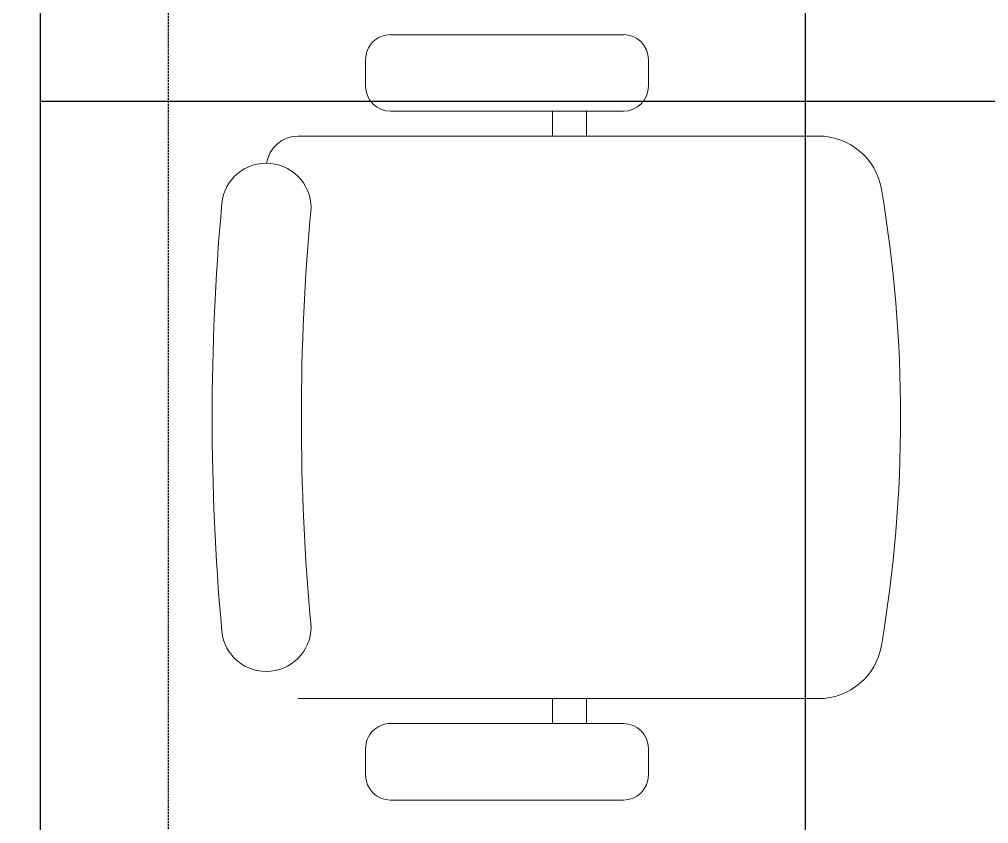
# Model space of a CAD drawing. Extents: x -12260 to 57327, y -29287 to 19916.
# Drawn here: x 39459 to 40220, y 6168 to 6799 of the extents above; entities that cross this region are included whole.
import ezdxf

# ---------------------------------------------------------------- set-up
doc = ezdxf.new("R2010")
doc.units = 0
doc.header["$LTSCALE"] = 0.25
doc.linetypes.add('DASHDOT', pattern=[25.4, 12.7, -6.35, 0, -6.35])
doc.linetypes.add('HIDDEN', pattern=[9.525, 6.35, -3.175])
doc.layers.add('01-First Floor-FUR$0$FALSE CEILING', color=251, linetype='Continuous')
for name, color, linetype, lineweight in [('01-First Floor-FUR$0$LOADING', 253, 'Continuous', 5), ('01-First Floor-FUR$0$NEW Wall', 166, 'Continuous', 5), ('01-First Floor-FUR$0$Walls', 251, 'Continuous', 5), ('E-LITE-CLNG-CNDT', 6, 'DASHDOT', 35), ('E-POWR-FLOR-CNDT', 6, 'HIDDEN', 25)]:
    doc.layers.add(name, color=color, linetype=linetype, lineweight=lineweight)

# ---------------------------------------------------------------- blocks, each defined once
blk = doc.blocks.new('*X119')
at = {"color": 0}
for p, q in [((5, 3), (5, 3)), ((5, 3), (5, 3)), ((5, 3), (5, 3)), ((5, 3), (5, 3)), ((5, 3), (5, 3)), ((5, 3), (5, 3)), ((5, 3), (5, 3)), ((5, 3), (5, 3)), ((5, 3), (5, 3)), ((5, 3), (5, 3)), ((5, 3), (5, 3)), ((5, 3), (5, 3)), ((5, 3), (5, 3)), ((5, 3), (5, 3)), ((5, 3), (5, 3)), ((5, 3), (5, 3)), ((5, 3), (5, 3)), ((5, 3), (5, 3)), ((5, 3), (5, 3)), ((5, 3), (5, 3)), ((5, 3), (5, 3)), ((5, 3), (5, 3)), ((5, 3), (5, 3)), ((5, 3), (5, 3)), ((5, 3), (5, 3)), ((5, 3), (5, 3)), ((5, 3), (5, 3)), ((5, 3), (5, 3)), ((5, 3), (5, 3)), ((5, 3), (5, 3)), ((5, 3), (5, 3)), ((5, 3), (5, 3)), ((5, 3), (5, 3)), ((5, 3), (5, 3)), ((5, 3), (5, 3)), ((5, 3), (5, 3)), ((5, 3), (5, 3)), ((5, 3), (5, 3)), ((5, 3), (5, 3)), ((5, 3), (5, 3)), ((5, 3), (5, 3)), ((5, 3), (5, 3)), ((5, 3), (5, 3)), ((5, 3), (5, 3)), ((5, 3), (5, 3)), ((5, 3), (5, 3)), ((5, 3), (5, 3)), ((5, 3), (5, 3)), ((5, 3), (5, 3)), ((5, 3), (5, 3)), ((5, 3), (5, 3)), ((5, 3), (5, 3)), ((5, 3), (5, 3)), ((5, 3), (5, 3)), ((5, 3), (5, 3)), ((5, 3), (5, 3)), ((5, 3), (5, 3)), ((5, 3), (5, 3)), ((5, 3), (5, 3)), ((5, 3), (5, 3)), ((5, 3), (5, 3)), ((5, 3), (5, 3)), ((5, 3), (5, 3)), ((5, 3), (5, 3)), ((5, 3), (5, 3)), ((5, 3), (5, 3)), ((6, 3), (5, 3)), ((5, 3), (5, 3)), ((6, 3), (5, 3)), ((5, 3), (5, 3)), ((6, 3), (5, 3)), ((5, 3), (5, 3)), ((6, 3), (5, 3)), ((5, 3), (5, 3)), ((5, 3), (5, 3)), ((5, 3), (5, 3)), ((5, 3), (5, 3)), ((5, 3), (5, 3)), ((5, 3), (5, 3)), ((5, 3), (5, 3)), ((5, 3), (5, 3)), ((5, 3), (5, 3)), ((5, 3), (5, 3)), ((5, 3), (5, 3)), ((5, 3), (5, 3)), ((5, 3), (5, 3)), ((5, 3), (5, 3)), ((5, 3), (5, 3)), ((5, 3), (5, 3)), ((5, 3), (5, 3)), ((5, 3), (5, 3)), ((5, 3), (5, 3)), ((5, 3), (5, 3)), ((5, 3), (5, 3)), ((5, 3), (5, 3)), ((5, 3), (5, 3)), ((6, 3), (6, 3)), ((6, 3), (6, 3)), ((6, 3), (6, 3)), ((6, 3), (6, 3)), ((6, 3), (6, 3)), ((6, 3), (6, 3)), ((6, 3), (6, 3)), ((6, 3), (6, 3)), ((6, 3), (6, 3)), ((6, 3), (6, 3)), ((6, 3), (6, 3)), ((6, 3), (6, 3)), ((6, 3), (6, 3)), ((6, 3), (6, 3)), ((6, 3), (6, 3)), ((6, 3), (6, 3)), ((6, 3), (6, 3)), ((6, 3), (6, 3)), ((6, 3), (6, 3)), ((6, 3), (6, 3)), ((6, 3), (6, 3)), ((6, 3), (6, 3)), ((6, 3), (6, 3)), ((6, 3), (6, 3)), ((6, 3), (6, 3)), ((6, 3), (6, 3)), ((6, 3), (6, 3)), ((6, 3), (6, 3)), ((6, 3), (6, 3)), ((6, 3), (6, 3)), ((6, 3), (6, 3)), ((6, 3), (6, 3)), ((6, 3), (6, 3)), ((6, 3), (6, 3)), ((6, 3), (6, 3)), ((6, 3), (6, 3)), ((6, 3), (6, 3)), ((6, 3), (6, 3)), ((6, 3), (6, 3)), ((6, 3), (6, 3)), ((6, 3), (6, 3)), ((6, 3), (6, 3)), ((6, 3), (6, 3)), ((6, 3), (6, 3)), ((6, 3), (6, 3)), ((6, 3), (6, 3)), ((6, 3), (6, 3)), ((6, 3), (6, 3)), ((6, 3), (6, 3)), ((6, 3), (6, 3)), ((6, 3), (6, 3)), ((6, 3), (6, 3)), ((6, 3), (6, 3)), ((6, 3), (6, 3)), ((6, 3), (6, 3)), ((6, 3), (6, 3)), ((6, 3), (6, 3)), ((6, 3), (6, 3)), ((6, 3), (6, 3)), ((6, 3), (6, 3)), ((6, 3), (6, 3)), ((6, 3), (6, 3)), ((6, 3), (6, 3)), ((6, 3), (6, 3)), ((6, 3), (6, 3)), ((6, 3), (6, 3)), ((6, 3), (6, 3)), ((6, 3), (6, 3)), ((6, 3), (6, 3)), ((6, 3), (6, 3)), ((6, 3), (6, 3)), ((6, 3), (6, 3)), ((6, 3), (6, 3)), ((6, 3), (6, 3)), ((6, 3), (6, 3)), ((6, 3), (6, 3)), ((6, 3), (6, 3)), ((6, 3), (6, 3)), ((6, 3), (6, 3)), ((6, 3), (6, 3)), ((6, 3), (6, 3)), ((6, 3), (6, 3)), ((6, 3), (6, 3)), ((6, 3), (6, 3)), ((6, 3), (6, 3)), ((6, 3), (6, 3)), ((6, 3), (6, 3)), ((6, 3), (6, 3)), ((6, 3), (6, 3)), ((6, 3), (6, 3)), ((6, 3), (6, 3)), ((6, 3), (6, 3)), ((6, 3), (6, 3)), ((6, 3), (6, 3)), ((6, 3), (6, 3)), ((6, 3), (6, 3)), ((6, 3), (6, 3)), ((6, 3), (6, 3)), ((6, 3), (6, 3)), ((6, 3), (6, 3)), ((6, 3), (6, 3)), ((6, 3), (6, 3)), ((6, 3), (6, 3)), ((6, 3), (6, 3)), ((6, 3), (6, 3)), ((6, 3), (6, 3)), ((6, 3), (6, 3)), ((6, 3), (6, 3)), ((6, 3), (6, 3)), ((6, 3), (6, 3)), ((6, 3), (6, 3)), ((6, 3), (6, 3)), ((6, 3), (6, 3)), ((6, 3), (6, 3)), ((6, 3), (6, 3)), ((6, 3), (6, 3)), ((6, 3), (6, 3)), ((6, 3), (6, 3)), ((6, 3), (6, 3)), ((6, 3), (6, 3)), ((6, 3), (6, 3)), ((6, 3), (6, 3)), ((6, 3), (6, 3)), ((6, 3), (6, 3)), ((6, 3), (6, 3)), ((6, 3), (6, 3)), ((6, 3), (6, 3)), ((6, 3), (6, 3)), ((6, 3), (6, 3)), ((6, 3), (6, 3)), ((6, 3), (6, 3)), ((6, 3), (6, 3)), ((6, 3), (6, 3)), ((6, 3), (6, 3)), ((6, 3), (6, 3)), ((6, 3), (6, 3)), ((6, 3), (6, 3)), ((6, 3), (6, 3)), ((6, 3), (6, 3)), ((6, 3), (6, 3)), ((6, 3), (6, 3)), ((6, 3), (6, 3)), ((6, 3), (6, 3)), ((6, 3), (6, 3)), ((6, 3), (6, 3)), ((6, 3), (6, 3)), ((6, 3), (6, 3)), ((6, 3), (6, 3)), ((6, 3), (6, 3)), ((6, 3), (6, 3)), ((6, 3), (6, 3)), ((6, 3), (6, 3)), ((6, 3), (6, 3)), ((6, 3), (6, 3)), ((6, 3), (6, 3)), ((6, 3), (6, 3)), ((6, 3), (6, 3)), ((6, 3), (6, 3)), ((6, 3), (6, 3)), ((6, 3), (6, 3)), ((6, 3), (6, 3)), ((6, 3), (6, 3)), ((6, 3), (6, 3)), ((6, 3), (6, 3)), ((6, 3), (6, 3)), ((6, 3), (6, 3)), ((6, 3), (6, 3)), ((6, 3), (6, 3)), ((6, 3), (6, 3)), ((6, 3), (6, 3)), ((6, 3), (6, 3)), ((6, 3), (6, 3)), ((6, 3), (6, 3)), ((6, 3), (6, 3)), ((6, 3), (6, 3)), ((6, 3), (6, 3)), ((6, 3), (6, 3)), ((6, 3), (6, 3)), ((6, 3), (6, 3)), ((6, 3), (6, 3)), ((6, 3), (6, 3)), ((6, 3), (6, 3)), ((6, 3), (6, 3)), ((6, 3), (6, 3)), ((6, 3), (6, 3)), ((6, 3), (6, 3)), ((6, 3), (6, 3)), ((6, 3), (6, 3)), ((6, 3), (6, 3)), ((6, 3), (6, 3)), ((6, 3), (6, 3)), ((6, 3), (6, 3)), ((6, 3), (6, 3)), ((6, 3), (6, 3)), ((6, 3), (6, 3)), ((6, 3), (6, 3)), ((6, 3), (6, 3)), ((6, 3), (6, 3)), ((6, 3), (6, 3)), ((6, 3), (6, 3)), ((6, 3), (6, 3)), ((6, 3), (6, 3)), ((6, 3), (6, 3)), ((6, 3), (6, 3)), ((6, 3), (5, 3)), ((6, 3), (5, 3)), ((6, 3), (5, 3)), ((6, 3), (5, 3)), ((6, 3), (5, 3)), ((6, 3), (6, 3)), ((6, 3), (6, 3)), ((6, 3), (6, 3)), ((6, 3), (6, 3)), ((6, 3), (6, 3)), ((6, 3), (6, 3)), ((6, 3), (6, 3)), ((6, 3), (6, 3)), ((6, 3), (6, 3)), ((6, 3), (6, 3)), ((6, 3), (6, 3)), ((6, 3), (6, 3)), ((6, 3), (6, 3)), ((6, 3), (6, 3)), ((6, 3), (6, 3)), ((6, 3), (6, 3)), ((6, 3), (6, 3)), ((6, 3), (6, 3)), ((6, 3), (6, 3)), ((6, 3), (6, 3)), ((6, 3), (6, 3)), ((6, 3), (6, 3)), ((6, 3), (6, 3)), ((6, 3), (6, 3)), ((6, 3), (6, 3)), ((6, 3), (6, 3)), ((6, 3), (6, 3)), ((6, 3), (6, 3)), ((6, 3), (6, 3)), ((6, 3), (6, 3)), ((6, 3), (6, 3)), ((6, 3), (6, 3)), ((6, 3), (6, 3)), ((6, 3), (6, 3)), ((6, 3), (6, 3)), ((6, 3), (6, 3)), ((6, 3), (6, 3)), ((6, 3), (6, 3)), ((6, 3), (6, 3)), ((6, 3), (6, 3)), ((6, 3), (6, 3)), ((6, 3), (6, 3)), ((6, 3), (6, 3)), ((6, 3), (6, 3)), ((6, 3), (6, 3)), ((6, 3), (6, 3)), ((6, 3), (6, 3)), ((6, 3), (6, 3)), ((6, 3), (6, 3)), ((6, 3), (6, 3)), ((6, 3), (6, 3)), ((6, 3), (6, 3)), ((6, 3), (6, 3)), ((6, 3), (6, 3)), ((6, 3), (6, 3)), ((6, 3), (6, 3)), ((6, 3), (6, 3)), ((6, 3), (6, 3)), ((6, 3), (6, 3)), ((6, 3), (6, 3)), ((6, 3), (6, 3)), ((6, 3), (6, 3)), ((6, 3), (6, 3)), ((6, 3), (6, 3)), ((6, 3), (6, 3)), ((6, 3), (6, 3)), ((6, 3), (6, 3)), ((6, 3), (6, 3)), ((6, 3), (6, 3)), ((6, 3), (6, 3)), ((6, 3), (6, 3)), ((6, 3), (6, 3)), ((6, 3), (6, 3)), ((6, 3), (6, 3)), ((6, 3), (6, 3)), ((6, 3), (6, 3)), ((6, 3), (6, 3)), ((6, 3), (6, 3)), ((6, 3), (6, 3)), ((6, 3), (6, 3)), ((6, 3), (6, 3)), ((6, 3), (6, 3)), ((6, 3), (6, 3)), ((6, 3), (6, 3)), ((6, 3), (6, 3)), ((6, 3), (6, 3)), ((6, 3), (6, 3)), ((6, 3), (6, 3)), ((6, 3), (6, 3)), ((6, 3), (6, 3)), ((6, 3), (6, 3)), ((6, 3), (6, 3)), ((6, 3), (6, 3)), ((6, 3), (6, 3)), ((6, 3), (6, 3)), ((6, 3), (6, 3)), ((6, 3), (6, 3)), ((6, 3), (6, 3)), ((6, 3), (6, 3)), ((6, 3), (6, 3)), ((6, 3), (6, 3)), ((6, 3), (6, 3)), ((6, 3), (6, 3)), ((6, 3), (6, 3)), ((6, 3), (6, 3)), ((6, 3), (6, 3)), ((6, 3), (6, 3)), ((6, 3), (6, 3)), ((6, 3), (6, 3)), ((6, 3), (6, 3)), ((6, 3), (6, 3)), ((6, 3), (6, 3)), ((6, 3), (6, 3)), ((6, 3), (6, 3)), ((6, 3), (6, 3)), ((6, 3), (6, 3)), ((6, 3), (6, 3)), ((6, 3), (6, 3)), ((6, 3), (6, 3)), ((6, 3), (6, 3)), ((6, 3), (6, 3)), ((6, 3), (6, 3)), ((6, 3), (6, 3)), ((6, 3), (6, 3)), ((6, 3), (6, 3)), ((6, 3), (6, 3)), ((6, 3), (6, 3)), ((6, 3), (6, 3)), ((6, 3), (6, 3)), ((6, 3), (6, 3)), ((6, 3), (6, 3)), ((6, 3), (6, 3)), ((6, 3), (6, 3)), ((6, 3), (6, 3)), ((6, 3), (6, 3)), ((6, 3), (6, 3)), ((6, 3), (6, 3)), ((6, 3), (6, 3)), ((6, 3), (6, 3)), ((6, 3), (6, 3)), ((6, 3), (6, 3)), ((6, 3), (6, 3)), ((6, 3), (6, 3)), ((6, 3), (6, 3)), ((6, 3), (6, 3)), ((6, 3), (6, 3)), ((6, 3), (6, 3)), ((6, 3), (6, 3)), ((6, 3), (6, 3)), ((6, 3), (6, 3)), ((6, 3), (6, 3)), ((6, 3), (6, 3)), ((6, 3), (6, 3)), ((6, 3), (6, 3)), ((6, 3), (6, 3)), ((6, 3), (6, 3)), ((6, 3), (6, 3)), ((6, 3), (6, 3)), ((6, 3), (6, 3)), ((6, 3), (6, 3)), ((6, 3), (6, 3)), ((6, 3), (6, 3)), ((6, 3), (6, 3)), ((6, 3), (6, 3)), ((6, 3), (6, 3)), ((6, 3), (6, 3)), ((6, 3), (6, 3)), ((6, 3), (6, 3)), ((6, 3), (6, 3)), ((6, 3), (6, 3)), ((6, 3), (6, 3)), ((6, 3), (6, 3)), ((6, 3), (6, 3)), ((6, 3), (6, 3)), ((6, 3), (6, 3)), ((6, 3), (6, 3)), ((6, 3), (6, 3)), ((6, 3), (6, 3)), ((6, 3), (6, 3)), ((6, 3), (6, 3)), ((6, 3), (6, 3)), ((6, 3), (6, 3)), ((6, 3), (6, 3)), ((6, 3), (6, 3)), ((6, 3), (6, 3)), ((6, 3), (6, 3)), ((6, 3), (6, 3)), ((6, 3), (6, 3)), ((6, 3), (6, 3)), ((6, 3), (6, 3)), ((6, 3), (6, 3)), ((6, 3), (6, 3)), ((6, 3), (6, 3)), ((6, 3), (6, 3)), ((6, 3), (6, 3)), ((6, 3), (6, 3)), ((6, 3), (6, 3)), ((6, 3), (6, 3)), ((6, 3), (6, 3)), ((6, 3), (6, 3)), ((6, 3), (6, 3)), ((6, 3), (6, 3)), ((6, 3), (6, 3)), ((6, 3), (6, 3)), ((6, 3), (6, 3)), ((6, 3), (6, 3)), ((6, 3), (6, 3)), ((6, 3), (6, 3)), ((6, 3), (6, 3)), ((6, 3), (6, 3)), ((6, 3), (6, 3)), ((6, 3), (6, 3)), ((6, 3), (6, 3)), ((6, 3), (6, 3)), ((6, 3), (6, 3)), ((6, 3), (6, 3)), ((6, 3), (6, 3)), ((6, 3), (6, 3)), ((6, 3), (6, 3)), ((6, 3), (6, 3)), ((6, 3), (6, 3)), ((6, 3), (6, 3)), ((6, 3), (6, 3)), ((6, 3), (6, 3)), ((6, 3), (6, 3)), ((6, 3), (6, 3)), ((6, 3), (6, 3)), ((6, 3), (6, 3)), ((6, 3), (6, 3)), ((6, 3), (6, 3)), ((6, 3), (6, 3)), ((6, 3), (6, 3)), ((6, 3), (6, 3)), ((6, 3), (6, 3)), ((6, 3), (6, 3)), ((6, 3), (6, 3)), ((6, 3), (6, 3)), ((6, 3), (6, 3)), ((6, 3), (6, 3)), ((6, 3), (6, 3)), ((6, 3), (6, 3)), ((6, 3), (6, 3)), ((6, 3), (6, 3)), ((6, 3), (6, 3)), ((6, 3), (6, 3)), ((6, 3), (6, 3)), ((6, 3), (6, 3)), ((6, 3), (6, 3)), ((6, 3), (6, 3)), ((6, 3), (6, 3)), ((6, 3), (6, 3)), ((6, 3), (6, 3)), ((6, 3), (6, 3)), ((6, 3), (6, 3)), ((6, 3), (6, 3)), ((6, 3), (6, 3)), ((6, 3), (6, 3)), ((6, 3), (6, 3)), ((6, 3), (6, 3)), ((6, 3), (6, 3)), ((6, 3), (6, 3)), ((6, 3), (6, 3)), ((6, 3), (6, 3)), ((6, 3), (6, 3)), ((6, 3), (6, 3)), ((6, 3), (6, 3)), ((6, 3), (6, 3)), ((6, 3), (6, 3)), ((6, 3), (6, 3)), ((6, 3), (6, 3)), ((6, 3), (6, 3)), ((6, 3), (6, 3)), ((6, 3), (6, 3)), ((6, 3), (6, 3)), ((6, 3), (6, 3)), ((6, 3), (6, 3)), ((6, 3), (6, 3)), ((6, 3), (6, 3)), ((6, 3), (6, 3)), ((6, 3), (6, 3)), ((6, 3), (6, 3)), ((6, 3), (6, 3)), ((6, 3), (6, 3)), ((6, 3), (6, 3)), ((6, 3), (6, 3)), ((6, 3), (6, 3)), ((6, 3), (6, 3)), ((6, 3), (6, 3)), ((6, 3), (6, 3)), ((6, 3), (6, 3)), ((6, 3), (6, 3)), ((6, 3), (6, 3)), ((6, 3), (6, 3)), ((6, 3), (6, 3)), ((6, 3), (6, 3)), ((6, 3), (6, 3)), ((6, 3), (6, 3)), ((6, 3), (6, 3)), ((6, 3), (6, 3)), ((6, 3), (6, 3)), ((6, 3), (6, 3)), ((6, 3), (6, 3)), ((6, 3), (6, 3)), ((6, 3), (6, 3)), ((6, 3), (6, 3)), ((6, 3), (6, 3)), ((6, 3), (6, 3)), ((6, 3), (6, 3)), ((6, 3), (6, 3)), ((6, 3), (6, 3)), ((6, 3), (6, 3)), ((6, 3), (6, 3)), ((6, 3), (6, 3)), ((6, 3), (6, 3)), ((6, 3), (6, 3)), ((6, 3), (6, 3)), ((6, 3), (6, 3))]:
    blk.add_line(p, q, dxfattribs=at)
blk = doc.blocks.new('*X120')
at = {"color": 0}
for p, q in [((13, 1), (13, 1)), ((13, 1), (13, 1)), ((13, 1), (13, 1)), ((13, 1), (13, 1)), ((13, 1), (13, 1)), ((13, 1), (13, 1)), ((13, 1), (13, 1)), ((13, 1), (13, 1)), ((13, 1), (13, 1)), ((13, 1), (13, 1)), ((13, 1), (13, 1)), ((13, 1), (13, 1)), ((13, 1), (13, 1)), ((13, 1), (13, 1)), ((13, 1), (13, 1)), ((13, 1), (14, 1)), ((13, 1), (14, 1)), ((13, 1), (14, 1)), ((13, 1), (13, 1)), ((13, 1), (13, 1)), ((13, 1), (13, 1)), ((13, 1), (13, 1)), ((13, 1), (13, 1)), ((13, 1), (13, 1)), ((13, 1), (13, 1)), ((13, 1), (13, 1)), ((13, 1), (13, 1)), ((13, 1), (13, 1)), ((13, 1), (13, 1)), ((13, 1), (13, 1)), ((13, 1), (13, 1)), ((13, 1), (13, 1)), ((13, 1), (13, 1)), ((13, 1), (13, 1)), ((13, 1), (13, 1)), ((13, 1), (13, 1)), ((13, 1), (13, 1)), ((13, 1), (13, 1)), ((13, 1), (13, 1)), ((13, 1), (13, 1)), ((13, 1), (13, 1)), ((13, 1), (13, 1)), ((13, 1), (13, 1)), ((13, 1), (13, 1)), ((13, 1), (13, 1)), ((13, 1), (13, 1)), ((13, 1), (13, 1)), ((13, 1), (13, 1)), ((13, 1), (13, 1)), ((13, 1), (13, 1)), ((13, 1), (13, 1)), ((13, 1), (13, 1)), ((13, 1), (13, 1)), ((13, 1), (13, 1)), ((13, 1), (13, 1)), ((13, 1), (13, 1)), ((13, 1), (13, 1)), ((13, 1), (13, 1)), ((13, 1), (13, 1)), ((13, 1), (13, 1)), ((13, 1), (13, 1)), ((13, 1), (13, 1)), ((13, 1), (13, 1)), ((13, 1), (13, 1)), ((13, 1), (13, 1)), ((13, 1), (13, 1)), ((13, 1), (13, 1)), ((13, 1), (13, 1)), ((13, 1), (13, 1)), ((13, 1), (13, 1)), ((13, 1), (13, 1)), ((13, 1), (13, 1)), ((13, 1), (13, 1)), ((13, 1), (13, 1)), ((13, 1), (13, 1)), ((13, 1), (13, 1)), ((13, 1), (13, 1)), ((13, 1), (13, 1)), ((13, 1), (13, 1)), ((13, 1), (13, 1)), ((13, 1), (13, 1)), ((13, 1), (13, 1)), ((13, 1), (13, 1)), ((13, 1), (13, 1)), ((13, 1), (13, 1)), ((13, 1), (13, 1)), ((13, 1), (13, 1)), ((13, 1), (13, 1)), ((13, 1), (13, 1)), ((13, 1), (13, 1)), ((13, 1), (13, 1)), ((13, 1), (13, 1)), ((13, 1), (13, 1)), ((13, 1), (13, 1)), ((13, 1), (13, 1)), ((13, 1), (13, 1)), ((13, 1), (13, 1)), ((13, 1), (13, 1)), ((13, 1), (13, 1)), ((13, 1), (13, 1)), ((13, 1), (13, 1)), ((13, 1), (13, 1)), ((13, 1), (13, 1)), ((13, 1), (13, 1)), ((13, 1), (13, 1)), ((13, 1), (13, 1)), ((13, 1), (13, 1)), ((13, 1), (13, 1)), ((13, 1), (13, 1)), ((13, 1), (13, 1)), ((13, 1), (13, 1)), ((13, 1), (13, 1)), ((13, 1), (13, 1)), ((13, 1), (13, 1)), ((13, 1), (13, 1)), ((13, 1), (13, 1)), ((13, 1), (13, 1)), ((13, 1), (13, 1)), ((13, 1), (13, 1)), ((13, 1), (13, 1)), ((13, 1), (13, 1)), ((13, 1), (13, 1)), ((13, 1), (13, 1)), ((13, 1), (14, 1)), ((13, 0), (13, 0)), ((13, 0), (13, 0)), ((13, 0), (13, 0)), ((13, 0), (13, 0)), ((13, 0), (13, 0)), ((13, 0), (13, 0)), ((13, 0), (13, 0)), ((13, 0), (13, 0)), ((13, 0), (13, 0)), ((13, 0), (13, 0)), ((13, 0), (13, 0)), ((13, 0), (13, 0)), ((13, 0), (13, 0)), ((13, 0), (13, 0)), ((13, 0), (13, 0)), ((13, 0), (13, 0)), ((13, 0), (13, 0)), ((13, 0), (13, 0)), ((13, 0), (13, 0)), ((13, 0), (13, 0)), ((13, 0), (13, 0)), ((13, 0), (13, 0)), ((13, 0), (13, 0)), ((13, 0), (13, 0)), ((13, 0), (13, 0)), ((13, 0), (13, 0)), ((13, 0), (13, 0)), ((13, 0), (13, 0)), ((13, 0), (13, 0)), ((13, 0), (13, 0)), ((13, 0), (13, 0)), ((13, 0), (13, 0)), ((13, 0), (13, 0)), ((13, 0), (13, 0)), ((13, 0), (13, 0)), ((13, 0), (13, 0)), ((13, 0), (13, 0)), ((13, 0), (13, 0)), ((13, 0), (13, 0)), ((13, 0), (13, 0)), ((13, 0), (13, 0)), ((13, 0), (13, 0)), ((13, 0), (13, 0)), ((13, 0), (13, 0)), ((13, 0), (13, 0)), ((13, 0), (13, 0)), ((13, 0), (13, 0)), ((13, 0), (13, 0)), ((13, 0), (14, 0)), ((13, 0), (14, 0)), ((13, 0), (13, 0)), ((13, 0), (14, 0)), ((14, 1), (14, 1)), ((14, 1), (14, 1)), ((14, 1), (14, 1)), ((14, 1), (14, 1)), ((14, 1), (14, 1)), ((14, 1), (14, 1)), ((14, 1), (14, 1)), ((14, 1), (14, 1)), ((14, 1), (14, 1)), ((14, 1), (14, 1)), ((14, 1), (14, 1)), ((14, 1), (14, 1)), ((14, 1), (14, 1)), ((14, 1), (14, 1)), ((14, 1), (14, 1)), ((14, 1), (14, 1)), ((14, 1), (14, 1)), ((14, 1), (14, 1)), ((14, 1), (14, 1)), ((14, 1), (14, 1)), ((14, 1), (14, 1)), ((14, 1), (14, 1)), ((14, 1), (14, 1)), ((14, 1), (14, 1)), ((14, 1), (14, 1)), ((14, 1), (14, 1)), ((14, 1), (14, 1)), ((14, 1), (14, 1)), ((14, 1), (14, 1)), ((14, 1), (14, 1)), ((14, 1), (14, 1)), ((14, 1), (14, 1)), ((14, 1), (14, 1)), ((14, 1), (14, 1)), ((14, 1), (14, 1)), ((14, 1), (14, 1)), ((14, 1), (14, 1)), ((14, 1), (14, 1)), ((14, 1), (14, 1)), ((14, 1), (14, 1)), ((14, 1), (14, 1)), ((14, 1), (14, 1)), ((14, 1), (14, 1)), ((14, 1), (14, 1)), ((14, 1), (14, 1)), ((14, 1), (14, 1)), ((14, 1), (14, 1)), ((14, 1), (14, 1)), ((14, 1), (14, 1)), ((14, 1), (14, 1)), ((14, 1), (14, 1)), ((14, 1), (14, 1)), ((14, 1), (14, 1)), ((14, 1), (14, 1)), ((14, 1), (14, 1)), ((14, 1), (14, 1)), ((14, 1), (14, 1)), ((14, 1), (14, 1)), ((14, 1), (14, 1)), ((14, 1), (14, 1)), ((14, 1), (14, 1)), ((14, 1), (14, 1)), ((14, 1), (14, 1)), ((14, 1), (14, 1)), ((14, 1), (14, 1)), ((14, 1), (14, 1)), ((14, 1), (14, 1)), ((14, 1), (14, 1)), ((14, 1), (14, 1)), ((14, 1), (14, 1)), ((14, 1), (14, 1)), ((14, 1), (14, 1)), ((14, 1), (14, 1)), ((14, 1), (14, 1)), ((14, 1), (14, 1)), ((14, 1), (14, 1)), ((14, 1), (14, 1)), ((14, 1), (14, 1)), ((14, 1), (14, 1)), ((14, 1), (14, 1)), ((14, 1), (14, 1)), ((14, 1), (14, 1)), ((14, 1), (14, 1)), ((14, 1), (14, 1)), ((14, 1), (14, 1)), ((14, 1), (14, 1)), ((14, 1), (14, 1)), ((14, 1), (14, 1)), ((14, 1), (14, 1)), ((14, 1), (14, 1)), ((14, 1), (14, 1)), ((14, 1), (14, 1)), ((14, 1), (14, 1)), ((14, 1), (14, 1)), ((14, 0), (14, 0)), ((14, 0), (14, 0)), ((14, 0), (14, 0)), ((14, 0), (14, 0)), ((14, 0), (14, 0)), ((14, 0), (14, 0)), ((14, 0), (14, 0)), ((14, 0), (14, 0)), ((14, 0), (14, 0)), ((14, 0), (14, 0)), ((14, 0), (14, 0)), ((14, 0), (14, 0)), ((14, 0), (14, 0)), ((14, 0), (14, 0)), ((14, 0), (14, 0)), ((14, 0), (14, 0)), ((14, 0), (14, 0)), ((14, 0), (14, 0)), ((14, 0), (14, 0)), ((14, 0), (14, 0)), ((14, 0), (14, 0)), ((14, 0), (14, 0)), ((14, 0), (14, 0)), ((14, 0), (14, 0)), ((14, 0), (14, 0)), ((14, 0), (14, 0)), ((14, 0), (14, 0)), ((14, 0), (14, 0)), ((14, 0), (14, 0)), ((14, 0), (14, 0)), ((14, 0), (14, 0)), ((14, 0), (14, 0)), ((14, 0), (14, 0)), ((14, 0), (14, 0)), ((14, 0), (14, 0)), ((14, 0), (14, 0)), ((14, 0), (14, 0)), ((14, 0), (14, 0)), ((14, 0), (14, 0)), ((14, 0), (14, 0)), ((14, 0), (14, 0)), ((14, 0), (14, 0)), ((14, 0), (14, 0)), ((14, 0), (14, 0)), ((14, 0), (14, 0)), ((14, 0), (14, 0)), ((14, 0), (14, 0)), ((14, 0), (14, 0)), ((13, 0), (13, 0)), ((13, 0), (14, 0)), ((13, 0), (13, 0)), ((13, 0), (14, 0)), ((13, 0), (13, 0)), ((13, 0), (14, 0)), ((13, 0), (13, 0)), ((13, 0), (13, 0)), ((13, 0), (13, 0)), ((13, 0), (13, 0)), ((13, 0), (14, 0)), ((13, 0), (13, 0)), ((13, 0), (14, 0)), ((13, 0), (13, 0)), ((13, 0), (14, 0)), ((13, 0), (13, 0)), ((13, 0), (14, 0)), ((13, 0), (13, 0)), ((13, 0), (14, 0)), ((13, 0), (13, 0)), ((13, 0), (14, 0)), ((13, 0), (13, 0)), ((13, 0), (14, 0)), ((13, 0), (13, 0)), ((13, 0), (13, 0)), ((13, 0), (13, 0)), ((13, 0), (14, 0)), ((13, 0), (13, 0)), ((13, 0), (14, 0)), ((13, 0), (13, 0)), ((13, 0), (14, 0)), ((13, 0), (13, 0)), ((13, 0), (14, 0)), ((13, 0), (13, 0)), ((13, 0), (13, 0)), ((13, 0), (13, 0)), ((13, 0), (13, 0)), ((13, 0), (13, 0)), ((13, 0), (13, 0)), ((13, 0), (13, 0)), ((13, 0), (13, 0)), ((13, 0), (13, 0)), ((13, 0), (13, 0)), ((13, 0), (13, 0)), ((13, 0), (13, 0)), ((13, 0), (13, 0)), ((13, 0), (13, 0)), ((13, 0), (13, 0)), ((13, 0), (13, 0)), ((13, 0), (13, 0)), ((13, 0), (13, 0)), ((13, 0), (13, 0)), ((13, 0), (13, 0)), ((13, 0), (13, 0)), ((13, 0), (13, 0)), ((13, 0), (13, 0)), ((13, 0), (13, 0)), ((13, 0), (13, 0)), ((13, 0), (13, 0)), ((13, 0), (13, 0)), ((13, 0), (13, 0)), ((13, 0), (13, 0)), ((13, 0), (13, 0)), ((13, 0), (13, 0)), ((13, -1), (13, -1)), ((13, -1), (13, -1)), ((13, -1), (13, -1)), ((13, -1), (13, -1)), ((13, -1), (13, -1)), ((13, -1), (14, -1)), ((13, -1), (13, -1)), ((14, 0), (14, 0)), ((14, 0), (14, 0)), ((14, 0), (14, 0)), ((14, 0), (14, 0)), ((14, 0), (14, 0)), ((14, 0), (14, 0)), ((14, 0), (14, 0)), ((14, 0), (14, 0)), ((14, 0), (14, 0)), ((14, 0), (14, 0)), ((14, 0), (14, 0)), ((14, 0), (14, 0)), ((14, 0), (14, 0)), ((14, 0), (14, 0)), ((14, 0), (14, 0)), ((13, 0), (14, 0)), ((14, 0), (14, 0)), ((14, 0), (14, 0)), ((14, 0), (14, 0)), ((14, 0), (14, 0)), ((14, 0), (14, 0)), ((14, 0), (14, 0)), ((14, 0), (14, 0)), ((14, 0), (14, 0)), ((14, 0), (14, 0)), ((14, 0), (14, 0)), ((14, 0), (14, 0)), ((14, 0), (14, 0)), ((14, 0), (14, 0)), ((14, 0), (14, 0)), ((14, 0), (14, 0)), ((14, 0), (14, 0)), ((14, 0), (14, 0)), ((14, 0), (14, 0)), ((14, 0), (14, 0)), ((14, 0), (14, 0)), ((14, 0), (14, 0)), ((14, 0), (14, 0)), ((14, 0), (14, 0)), ((14, 0), (14, 0)), ((14, 0), (14, 0)), ((14, 0), (14, 0)), ((14, 0), (14, 0)), ((14, 0), (14, 0)), ((14, 0), (14, 0)), ((14, 0), (14, 0)), ((14, 0), (14, 0)), ((14, 0), (14, 0)), ((14, 0), (14, 0)), ((14, 0), (14, 0)), ((14, -1), (14, -1)), ((14, -1), (14, -1)), ((14, -1), (14, -1)), ((14, -1), (14, -1)), ((14, -1), (14, -1))]:
    blk.add_line(p, q, dxfattribs=at)
blk = doc.blocks.new('01-First Floor-FUR$0$GF21018-P')
at = {"color": 0}
for p, q in [((-0.2207, 0.47563), (-0.2207, 0.0675)), ((0.22049, 0.47563), (0.22049, 0.0675)), ((-0.2806, 0.34221), (-0.25983, 0.34221)), ((0.25963, 0.34221), (0.2804, 0.34221)), ((-0.30021, 0.32259), (-0.30021, 0.14)), ((-0.24021, 0.32259), (-0.24021, 0.14)), ((0.24001, 0.32259), (0.24001, 0.14)), ((0.30001, 0.32259), (0.30001, 0.14)), ((-0.24021, 0.29372), (-0.2207, 0.29372)), ((0.22049, 0.29372), (0.24001, 0.29372)), ((-0.24021, 0.26708), (-0.2207, 0.26708)), ((0.22049, 0.26708), (0.24001, 0.26708)), ((-0.2806, 0.12039), (-0.25983, 0.12039)), ((0.25963, 0.12039), (0.2804, 0.12039))]:
    blk.add_line(p, q, dxfattribs=at)
for points in [[(0.24001, 0.29372), (0.24001, 0.29372), (0.24001, 0.29372), (0.24001, 0.29372), (0.24001, 0.29372), (0.24001, 0.29372), (0.24001, 0.29372), (0.24001, 0.29372), (0.24001, 0.29372), (0.24001, 0.29372), (0.24001, 0.29372), (0.24001, 0.29372), (0.24001, 0.29372), (0.24001, 0.29372), (0.24001, 0.29372), (0.24001, 0.29372), (0.24001, 0.29372), (0.24001, 0.29372), (0.24001, 0.29372), (0.24001, 0.29372), (0.24001, 0.29372), (0.24001, 0.29372), (0.24001, 0.29372), (0.24001, 0.29372), (0.24001, 0.29372), (0.24001, 0.29372), (0.24001, 0.29372), (0.24001, 0.29372), (0.24001, 0.29372), (0.24001, 0.29372), (0.24001, 0.29372), (0.24001, 0.29372), (0.24001, 0.29372), (0.24001, 0.29372), (0.24001, 0.29372), (0.24001, 0.29372), (0.24001, 0.29372), (0.24001, 0.29372), (0.24001, 0.29372), (0.24001, 0.29372), (0.24001, 0.29372), (0.24001, 0.29372), (0.24001, 0.29372), (0.24001, 0.29372), (0.24001, 0.29372), (0.24001, 0.29372), (0.24001, 0.29372), (0.24001, 0.29372), (0.24001, 0.29372), (0.24001, 0.29372), (0.24001, 0.29372), (0.24001, 0.29372), (0.24001, 0.29372), (0.24001, 0.29372), (0.24001, 0.29372), (0.24001, 0.29372), (0.24001, 0.29372), (0.24001, 0.29372), (0.24001, 0.29372), (0.24001, 0.29372), (0.24001, 0.29372), (0.24001, 0.29372), (0.24001, 0.29372), (0.24001, 0.29372), (0.24001, 0.29372), (0.24001, 0.29372), (0.24001, 0.29372), (0.24001, 0.29372), (0.24001, 0.29372), (0.24001, 0.29372), (0.24001, 0.29372), (0.24001, 0.29372), (0.24001, 0.29372), (0.24001, 0.29372), (0.24001, 0.29372), (0.24001, 0.29372), (0.24001, 0.29372), (0.24001, 0.29372), (0.24001, 0.29372), (0.24001, 0.29372), (0.24001, 0.29372), (0.24001, 0.29372), (0.24001, 0.29372), (0.24001, 0.29372), (0.24001, 0.29372), (0.24001, 0.29372), (0.24001, 0.29372), (0.24001, 0.29372), (0.24001, 0.29372), (0.24001, 0.29372), (0.24001, 0.29372), (0.24001, 0.29372), (0.24001, 0.29372), (0.24001, 0.29372), (0.24001, 0.29372), (0.24001, 0.29372), (0.24001, 0.29372), (0.24001, 0.29372), (0.24001, 0.29372), (0.24001, 0.29372), (0.24001, 0.29372), (0.24001, 0.29372), (0.24001, 0.29372), (0.24001, 0.29372), (0.24001, 0.29372), (0.24001, 0.29372), (0.24001, 0.29372), (0.24001, 0.29372), (0.24001, 0.29372), (0.24001, 0.29372), (0.24001, 0.29372), (0.24001, 0.29372), (0.24001, 0.29372), (0.24001, 0.29372), (0.24001, 0.29372), (0.24001, 0.29372), (0.24001, 0.29372), (0.24001, 0.29372), (0.24001, 0.29372), (0.24001, 0.29372), (0.24001, 0.29372), (0.24001, 0.29372), (0.24001, 0.29372), (0.24001, 0.29372), (0.24001, 0.29372), (0.24001, 0.29372), (0.24001, 0.29372), (0.24001, 0.29372), (0.24001, 0.29372), (0.24001, 0.29372), (0.24001, 0.29372), (0.24001, 0.29372), (0.24001, 0.29372), (0.24001, 0.29372), (0.24001, 0.29372), (0.24001, 0.29372), (0.24001, 0.29372), (0.24001, 0.29372), (0.24001, 0.29372), (0.24001, 0.29372), (0.24001, 0.29372), (0.24001, 0.29372), (0.24001, 0.29372), (0.24001, 0.29372), (0.24001, 0.29372), (0.24001, 0.29372), (0.24001, 0.29372), (0.24001, 0.29372), (0.24001, 0.29372), (0.24001, 0.29372), (0.24001, 0.29372), (0.24001, 0.29372), (0.24001, 0.29372), (0.24001, 0.29372), (0.24001, 0.29372), (0.24001, 0.29372), (0.24001, 0.29372), (0.24001, 0.29372), (0.24001, 0.29372), (0.24001, 0.29372), (0.24001, 0.29372), (0.24001, 0.29372), (0.24001, 0.29372), (0.24001, 0.29372), (0.24001, 0.29372), (0.24001, 0.29372), (0.24001, 0.29372), (0.24001, 0.29372), (0.24001, 0.29372), (0.24001, 0.29372), (0.24001, 0.29372), (0.24001, 0.29372), (0.24001, 0.29372), (0.24001, 0.29372), (0.24001, 0.29372), (0.24001, 0.29372), (0.24001, 0.29372), (0.24001, 0.29372), (0.24001, 0.29372), (0.24001, 0.29372), (0.24001, 0.29372), (0.24001, 0.29372), (0.24001, 0.29372), (0.24001, 0.29372), (0.24001, 0.29372), (0.24001, 0.29372), (0.24001, 0.29372), (0.24001, 0.29372), (0.24001, 0.29372), (0.24001, 0.29372), (0.24001, 0.29372), (0.24001, 0.29372), (0.24001, 0.29372), (0.24001, 0.29372), (0.24001, 0.29372), (0.24001, 0.29372), (0.24001, 0.29372), (0.24001, 0.29372), (0.24001, 0.29372), (0.24001, 0.29372), (0.24001, 0.29372), (0.24001, 0.29372), (0.24001, 0.29372), (0.24001, 0.29372), (0.24001, 0.29372), (0.24001, 0.29372), (0.24001, 0.29372), (0.24001, 0.29372), (0.24001, 0.29372), (0.24001, 0.29372), (0.24001, 0.29372), (0.24001, 0.29372), (0.24001, 0.29372), (0.24001, 0.29372), (0.24001, 0.29372), (0.24001, 0.29372), (0.24001, 0.29372), (0.24001, 0.29372), (0.24001, 0.29372), (0.24001, 0.29372), (0.24001, 0.29372), (0.24001, 0.29372), (0.24001, 0.29372), (0.24001, 0.29372), (0.24001, 0.29372), (0.24001, 0.29372), (0.24001, 0.29372), (0.24001, 0.29372), (0.24001, 0.29372), (0.24001, 0.29372), (0.24001, 0.29372), (0.24001, 0.29372), (0.24001, 0.29372), (0.24001, 0.29372), (0.24001, 0.29372), (0.24001, 0.29372), (0.24001, 0.29372), (0.24001, 0.29372), (0.24001, 0.29372), (0.24001, 0.29372), (0.24001, 0.29372), (0.24001, 0.29372), (0.24001, 0.29372), (0.24001, 0.29372), (0.24001, 0.29372), (0.24001, 0.29372), (0.24001, 0.29372), (0.24001, 0.29372), (0.24001, 0.29372), (0.24001, 0.29372), (0.24001, 0.29372), (0.24001, 0.29372), (0.24001, 0.29372), (0.24001, 0.29372), (0.24001, 0.29372), (0.24001, 0.29372), (0.24001, 0.29372), (0.24001, 0.29372), (0.24001, 0.29372), (0.24001, 0.29372), (0.24001, 0.29372), (0.24001, 0.29372), (0.24001, 0.29372), (0.24001, 0.29372), (0.24001, 0.29372), (0.24001, 0.29372), (0.24001, 0.29372), (0.24001, 0.29372), (0.24001, 0.29372), (0.24001, 0.29372), (0.24001, 0.29372), (0.24001, 0.29372), (0.24001, 0.29372), (0.24001, 0.29372), (0.24001, 0.29372), (0.24001, 0.29372), (0.24001, 0.29372)], [(0.24001, 0.29372), (0.24001, 0.29372), (0.24001, 0.29372), (0.24001, 0.29372), (0.24001, 0.29372), (0.24001, 0.29372), (0.24001, 0.29372), (0.24001, 0.29372), (0.24001, 0.29372), (0.24001, 0.29372), (0.24001, 0.29372), (0.24001, 0.29372), (0.24001, 0.29372), (0.24001, 0.29372), (0.24001, 0.29372), (0.24001, 0.29372), (0.24001, 0.29372), (0.24001, 0.29372), (0.24001, 0.29372), (0.24001, 0.29372), (0.24001, 0.29372), (0.24001, 0.29372), (0.24001, 0.29372), (0.24001, 0.29372), (0.24001, 0.29372), (0.24001, 0.29372), (0.24001, 0.29372), (0.24001, 0.29372), (0.24001, 0.29372), (0.24001, 0.29372), (0.24001, 0.29372), (0.24001, 0.29372), (0.24001, 0.29372), (0.24001, 0.29372), (0.24001, 0.29372), (0.24001, 0.29372), (0.24001, 0.29372), (0.24001, 0.29372), (0.24001, 0.29372), (0.24001, 0.29372), (0.24001, 0.29372), (0.24001, 0.29372), (0.24001, 0.29372), (0.24001, 0.29372), (0.24001, 0.29372), (0.24001, 0.29372), (0.24001, 0.29372), (0.24001, 0.29372), (0.24001, 0.29372), (0.24001, 0.29372), (0.24001, 0.29372), (0.24001, 0.29372), (0.24001, 0.29372), (0.24001, 0.29372), (0.24001, 0.29372), (0.24001, 0.29372), (0.24001, 0.29372), (0.24001, 0.29372), (0.24001, 0.29372), (0.24001, 0.29372), (0.24001, 0.29372), (0.24001, 0.29372), (0.24001, 0.29372), (0.24001, 0.29372), (0.24001, 0.29372), (0.24001, 0.29372), (0.24001, 0.29372), (0.24001, 0.29372), (0.24001, 0.29372), (0.24001, 0.29372), (0.24001, 0.29372), (0.24001, 0.29372), (0.24001, 0.29372), (0.24001, 0.29372), (0.24001, 0.29372), (0.24001, 0.29372), (0.24001, 0.29372), (0.24001, 0.29372), (0.24001, 0.29372), (0.24001, 0.29372), (0.24001, 0.29372), (0.24001, 0.29372), (0.24001, 0.29372), (0.24001, 0.29372), (0.24001, 0.29372), (0.24001, 0.29372), (0.24001, 0.29372), (0.24001, 0.29372), (0.24001, 0.29372), (0.24001, 0.29372), (0.24001, 0.29372), (0.24001, 0.29372), (0.24001, 0.29372), (0.24001, 0.29372), (0.24001, 0.29372), (0.24001, 0.29372), (0.24001, 0.29372), (0.24001, 0.29372), (0.24001, 0.29372), (0.24001, 0.29372), (0.24001, 0.29372), (0.24001, 0.29372), (0.24001, 0.29372), (0.24001, 0.29372), (0.24001, 0.29372), (0.24001, 0.29372), (0.24001, 0.29372), (0.24001, 0.29372), (0.24001, 0.29372), (0.24001, 0.29372), (0.24001, 0.29372), (0.24001, 0.29372), (0.24001, 0.29372), (0.24001, 0.29372), (0.24001, 0.29372), (0.24001, 0.29372), (0.24001, 0.29372), (0.24001, 0.29372), (0.24001, 0.29372), (0.24001, 0.29372), (0.24001, 0.29372), (0.24001, 0.29372), (0.24001, 0.29372), (0.24001, 0.29372), (0.24001, 0.29372), (0.24001, 0.29372), (0.24001, 0.29372), (0.24001, 0.29372), (0.24001, 0.29372), (0.24001, 0.29372), (0.24001, 0.29372), (0.24001, 0.29372), (0.24001, 0.29372), (0.24001, 0.29372), (0.24001, 0.29372), (0.24001, 0.29372), (0.24001, 0.29372), (0.24001, 0.29372), (0.24001, 0.29372), (0.24001, 0.29372), (0.24001, 0.29372), (0.24001, 0.29372), (0.24001, 0.29372), (0.24001, 0.29372), (0.24001, 0.29372), (0.24001, 0.29372), (0.24001, 0.29372), (0.24001, 0.29372), (0.24001, 0.29372), (0.24001, 0.29372), (0.24001, 0.29372), (0.24001, 0.29372), (0.24001, 0.29372), (0.24001, 0.29372), (0.24001, 0.29372), (0.24001, 0.29372), (0.24001, 0.29372), (0.24001, 0.29372), (0.24001, 0.29372), (0.24001, 0.29372), (0.24001, 0.29372), (0.24001, 0.29372), (0.24001, 0.29372), (0.24001, 0.29372), (0.24001, 0.29372), (0.24001, 0.29372), (0.24001, 0.29372), (0.24001, 0.29372), (0.24001, 0.29372), (0.24001, 0.29372), (0.24001, 0.29372), (0.24001, 0.29372), (0.24001, 0.29372), (0.24001, 0.29372), (0.24001, 0.29372), (0.24001, 0.29372), (0.24001, 0.29372), (0.24001, 0.29372), (0.24001, 0.29372), (0.24001, 0.29372), (0.24001, 0.29372), (0.24001, 0.29372), (0.24001, 0.29372), (0.24001, 0.29372), (0.24001, 0.29372), (0.24001, 0.29372), (0.24001, 0.29372), (0.24001, 0.29372), (0.24001, 0.29372), (0.24001, 0.29372), (0.24001, 0.29372), (0.24001, 0.29372), (0.24001, 0.29372), (0.24001, 0.29372), (0.24001, 0.29372), (0.24001, 0.29372), (0.24001, 0.29372), (0.24001, 0.29372), (0.24001, 0.29372), (0.24001, 0.29372), (0.24001, 0.29372), (0.24001, 0.29372), (0.24001, 0.29372), (0.24001, 0.29372), (0.24001, 0.29372), (0.24001, 0.29372), (0.24001, 0.29372), (0.24001, 0.29372), (0.24001, 0.29372), (0.24001, 0.29372), (0.24001, 0.29372), (0.24001, 0.29372), (0.24001, 0.29372), (0.24001, 0.29372), (0.24001, 0.29372), (0.24001, 0.29372), (0.24001, 0.29372), (0.24001, 0.29372), (0.24001, 0.29372)], [(0.24001, 0.29372), (0.24001, 0.29372), (0.24001, 0.29372), (0.24001, 0.29372), (0.24001, 0.29372), (0.24001, 0.29372), (0.24001, 0.29372), (0.24001, 0.29372), (0.24001, 0.29372), (0.24001, 0.29372), (0.24001, 0.29372), (0.24001, 0.29372), (0.24001, 0.29372), (0.24001, 0.29372), (0.24001, 0.29372), (0.24001, 0.29372), (0.24001, 0.29372), (0.24001, 0.29372), (0.24001, 0.29372), (0.24001, 0.29372), (0.24001, 0.29372), (0.24001, 0.29372), (0.24001, 0.29372), (0.24001, 0.29372), (0.24001, 0.29372), (0.24001, 0.29372), (0.24001, 0.29372), (0.24001, 0.29372), (0.24001, 0.29372), (0.24001, 0.29372), (0.24001, 0.29372), (0.24001, 0.29372), (0.24001, 0.29372), (0.24001, 0.29372), (0.24001, 0.29372), (0.24001, 0.29372), (0.24001, 0.29372), (0.24001, 0.29372), (0.24001, 0.29372), (0.24001, 0.29372), (0.24001, 0.29372), (0.24001, 0.29372), (0.24001, 0.29372), (0.24001, 0.29372), (0.24001, 0.29372), (0.24001, 0.29372), (0.24001, 0.29372), (0.24001, 0.29372), (0.24001, 0.29372), (0.24001, 0.29372), (0.24001, 0.29372), (0.24001, 0.29372), (0.24001, 0.29372), (0.24001, 0.29372), (0.24001, 0.29372), (0.24001, 0.29372), (0.24001, 0.29372), (0.24001, 0.29372), (0.24001, 0.29372), (0.24001, 0.29372), (0.24001, 0.29372), (0.24001, 0.29372), (0.24001, 0.29372), (0.24001, 0.29372), (0.24001, 0.29372), (0.24001, 0.29372), (0.24001, 0.29372), (0.24001, 0.29372), (0.24001, 0.29372), (0.24001, 0.29372), (0.24001, 0.29372), (0.24001, 0.29372), (0.24001, 0.29372), (0.24001, 0.29372), (0.24001, 0.29372), (0.24001, 0.29372), (0.24001, 0.29372), (0.24001, 0.29372), (0.24001, 0.29372), (0.24001, 0.29372), (0.24001, 0.29372), (0.24001, 0.29372), (0.24001, 0.29372), (0.24001, 0.29372), (0.24001, 0.29372), (0.24001, 0.29372), (0.24001, 0.29372), (0.24001, 0.29372), (0.24001, 0.29372), (0.24001, 0.29372), (0.24001, 0.29372), (0.24001, 0.29372), (0.24001, 0.29372), (0.24001, 0.29372), (0.24001, 0.29372), (0.24001, 0.29372), (0.24001, 0.29372), (0.24001, 0.29372), (0.24001, 0.29372), (0.24001, 0.29372), (0.24001, 0.29372), (0.24001, 0.29372), (0.24001, 0.29372), (0.24001, 0.29372), (0.24001, 0.29372), (0.24001, 0.29372), (0.24001, 0.29372), (0.24001, 0.29372), (0.24001, 0.29372), (0.24001, 0.29372), (0.24001, 0.29372), (0.24001, 0.29372), (0.24001, 0.29372), (0.24001, 0.29372), (0.24001, 0.29372), (0.24001, 0.29372), (0.24001, 0.29372), (0.24001, 0.29372), (0.24001, 0.29372), (0.24001, 0.29372), (0.24001, 0.29372), (0.24001, 0.29372), (0.24001, 0.29372), (0.24001, 0.29372), (0.24001, 0.29372), (0.24001, 0.29372), (0.24001, 0.29372), (0.24001, 0.29372), (0.24001, 0.29372), (0.24001, 0.29372), (0.24001, 0.29372), (0.24001, 0.29372), (0.24001, 0.29372), (0.24001, 0.29372), (0.24001, 0.29372), (0.24001, 0.29372), (0.24001, 0.29372), (0.24001, 0.29372), (0.24001, 0.29372), (0.24001, 0.29372), (0.24001, 0.29372), (0.24001, 0.29372), (0.24001, 0.29372), (0.24001, 0.29372), (0.24001, 0.29372), (0.24001, 0.29372), (0.24001, 0.29372), (0.24001, 0.29372), (0.24001, 0.29372), (0.24001, 0.29372), (0.24001, 0.29372), (0.24001, 0.29372), (0.24001, 0.29372), (0.24001, 0.29372), (0.24001, 0.29372), (0.24001, 0.29372), (0.24001, 0.29372), (0.24001, 0.29372), (0.24001, 0.29372), (0.24001, 0.29372), (0.24001, 0.29372), (0.24001, 0.29372), (0.24001, 0.29372), (0.24001, 0.29372), (0.24001, 0.29372), (0.24001, 0.29372), (0.24001, 0.29372), (0.24001, 0.29372), (0.24001, 0.29372), (0.24001, 0.29372), (0.24001, 0.29372), (0.24001, 0.29372), (0.24001, 0.29372), (0.24001, 0.29372), (0.24001, 0.29372), (0.24001, 0.29372), (0.24001, 0.29372), (0.24001, 0.29372), (0.24001, 0.29372), (0.24001, 0.29372), (0.24001, 0.29372), (0.24001, 0.29372), (0.24001, 0.29372), (0.24001, 0.29372), (0.24001, 0.29372), (0.24001, 0.29372), (0.24001, 0.29372), (0.24001, 0.29372), (0.24001, 0.29372), (0.24001, 0.29372), (0.24001, 0.29372), (0.24001, 0.29372), (0.24001, 0.29372), (0.24001, 0.29372), (0.24001, 0.29372), (0.24001, 0.29372), (0.24001, 0.29372), (0.24001, 0.29372), (0.24001, 0.29372), (0.24001, 0.29372), (0.24001, 0.29372), (0.24001, 0.29372), (0.24001, 0.29372), (0.24001, 0.29372), (0.24001, 0.29372), (0.24001, 0.29372), (0.24001, 0.29372), (0.24001, 0.29372), (0.24001, 0.29372), (0.24001, 0.29372), (0.24001, 0.29372), (0.24001, 0.29372), (0.24001, 0.29372), (0.24001, 0.29372)]]:
    blk.add_lwpolyline(points, close=True, dxfattribs=at)
for centre, radius, start, end in [((-0.0001, -0.52948), 1.06948, 80.36712, 99.63288), ((-0.1707, 0.47563), 0.05, 99.63288, 180), ((0.17049, 0.47563), 0.05, 0, 80.36712), ((-0.2806, 0.32259), 0.01962, 90, 180), ((-0.25983, 0.32259), 0.01962, 360, 90), ((0.25963, 0.32259), 0.01962, 90, 180), ((0.2804, 0.32259), 0.01962, 0, 90), ((-0.2806, 0.14), 0.01962, 180, 270), ((-0.25983, 0.14), 0.01962, 270, 360), ((0.25963, 0.14), 0.01962, 180, 270), ((0.2804, 0.14), 0.01962, 270, 0), ((-0.16429, 0.0425), 0.03511, 90, 270), ((0, 1.84674), 1.77674, 264.69456, 275.30527), ((0.16409, 0.0425), 0.03511, 270, 90), ((-0.1957, 0.0675), 0.025, 180, 261.47208), ((0, 1.83136), 1.83136, 264.85322, 275.14698)]:
    blk.add_arc(centre, radius, start, end, dxfattribs=at)
at = {"layer": '01-First Floor-FUR$0$NEW Wall', "color": 0, "linetype": 'Continuous'}
for points in [[(0.24001, 0.29372), (0.24001, 0.29372), (0.24001, 0.29372), (0.24001, 0.29372), (0.24001, 0.29372), (0.24001, 0.29372), (0.24001, 0.29372), (0.24001, 0.29372)], [(0.24001, 0.29372), (0.24001, 0.29372), (0.24001, 0.29372), (0.24001, 0.29372), (0.24001, 0.29372), (0.24001, 0.29372), (0.24001, 0.29372)], [(0.24001, 0.29372), (0.24001, 0.29372), (0.24001, 0.29372), (0.24001, 0.29372), (0.24001, 0.29372), (0.24001, 0.29372), (0.24001, 0.29372), (0.24001, 0.29372), (0.24001, 0.29372)], [(0.24001, 0.29372), (0.24001, 0.29372), (0.24001, 0.29372), (0.24001, 0.29372), (0.24001, 0.29372), (0.24001, 0.29372), (0.24001, 0.29372), (0.24001, 0.29372), (0.24001, 0.29372), (0.24001, 0.29372)], [(0.24001, 0.29372), (0.24001, 0.29372), (0.24001, 0.29372), (0.24001, 0.29372), (0.24001, 0.29372), (0.24001, 0.29372), (0.24001, 0.29372), (0.24001, 0.29372), (0.24001, 0.29372), (0.24001, 0.29372), (0.24001, 0.29372), (0.24001, 0.29372), (0.24001, 0.29372), (0.24001, 0.29372), (0.24001, 0.29372)], [(0.24001, 0.29372), (0.24001, 0.29372), (0.24001, 0.29372), (0.24001, 0.29372), (0.24001, 0.29372), (0.24001, 0.29372), (0.24001, 0.29372), (0.24001, 0.29372), (0.24001, 0.29372), (0.24001, 0.29372)], [(0.24001, 0.29372), (0.24001, 0.29372), (0.24001, 0.29372), (0.24001, 0.29372), (0.24001, 0.29372), (0.24001, 0.29372), (0.24001, 0.29372), (0.24001, 0.29372), (0.24001, 0.29372), (0.24001, 0.29372)], [(0.24001, 0.29372), (0.24001, 0.29372), (0.24001, 0.29372), (0.24001, 0.29372), (0.24001, 0.29372), (0.24001, 0.29372), (0.24001, 0.29372), (0.24001, 0.29372), (0.24001, 0.29372), (0.24001, 0.29372)], [(0.24001, 0.29372), (0.24001, 0.29372), (0.24001, 0.29372), (0.24001, 0.29372), (0.24001, 0.29372), (0.24001, 0.29372), (0.24001, 0.29372), (0.24001, 0.29372), (0.24001, 0.29372), (0.24001, 0.29372), (0.24001, 0.29372), (0.24001, 0.29372), (0.24001, 0.29372), (0.24001, 0.29372), (0.24001, 0.29372), (0.24001, 0.29372), (0.24001, 0.29372), (0.24001, 0.29372)], [(0.24001, 0.29372), (0.24001, 0.29372), (0.24001, 0.29372), (0.24001, 0.29372), (0.24001, 0.29372), (0.24001, 0.29372), (0.24001, 0.29372), (0.24001, 0.29372), (0.24001, 0.29372), (0.24001, 0.29372), (0.24001, 0.29372), (0.24001, 0.29372)], [(0.24001, 0.29372), (0.24001, 0.29372), (0.24001, 0.29372), (0.24001, 0.29372), (0.24001, 0.29372), (0.24001, 0.29372), (0.24001, 0.29372)], [(0.24001, 0.29372), (0.24001, 0.29372), (0.24001, 0.29372), (0.24001, 0.29372), (0.24001, 0.29372), (0.24001, 0.29372), (0.24001, 0.29372), (0.24001, 0.29372), (0.24001, 0.29372), (0.24001, 0.29372), (0.24001, 0.29372), (0.24001, 0.29372), (0.24001, 0.29372), (0.24001, 0.29372), (0.24001, 0.29372), (0.24001, 0.29372), (0.24001, 0.29372), (0.24001, 0.29372), (0.24001, 0.29372), (0.24001, 0.29372), (0.24001, 0.29372), (0.24001, 0.29372), (0.24001, 0.29372), (0.24001, 0.29372), (0.24001, 0.29372), (0.24001, 0.29372), (0.24001, 0.29372), (0.24001, 0.29372), (0.24001, 0.29372), (0.24001, 0.29372), (0.24001, 0.29372), (0.24001, 0.29372), (0.24001, 0.29372), (0.24001, 0.29372), (0.24001, 0.29372), (0.24001, 0.29372), (0.24001, 0.29372), (0.24001, 0.29372), (0.24001, 0.29372), (0.24001, 0.29372), (0.24001, 0.29372), (0.24001, 0.29372), (0.24001, 0.29372), (0.24001, 0.29372), (0.24001, 0.29372), (0.24001, 0.29372), (0.24001, 0.29372), (0.24001, 0.29372), (0.24001, 0.29372), (0.24001, 0.29372), (0.24001, 0.29372), (0.24001, 0.29372), (0.24001, 0.29372), (0.24001, 0.29372), (0.24001, 0.29372), (0.24001, 0.29372), (0.24001, 0.29372), (0.24001, 0.29372), (0.24001, 0.29372), (0.24001, 0.29372), (0.24001, 0.29372), (0.24001, 0.29372), (0.24001, 0.29372), (0.24001, 0.29372), (0.24001, 0.29372), (0.24001, 0.29372), (0.24001, 0.29372), (0.24001, 0.29372), (0.24001, 0.29372), (0.24001, 0.29372), (0.24001, 0.29372), (0.24001, 0.29372), (0.24001, 0.29372), (0.24001, 0.29372), (0.24001, 0.29372), (0.24001, 0.29372), (0.24001, 0.29372), (0.24001, 0.29372), (0.24001, 0.29372), (0.24001, 0.29372), (0.24001, 0.29372), (0.24001, 0.29372), (0.24001, 0.29372), (0.24001, 0.29372), (0.24001, 0.29372), (0.24001, 0.29372), (0.24001, 0.29372), (0.24001, 0.29372), (0.24001, 0.29372), (0.24001, 0.29372), (0.24001, 0.29372), (0.24001, 0.29372), (0.24001, 0.29372), (0.24001, 0.29372), (0.24001, 0.29372), (0.24001, 0.29372), (0.24001, 0.29372), (0.24001, 0.29372), (0.24001, 0.29372), (0.24001, 0.29372), (0.24001, 0.29372), (0.24001, 0.29372), (0.24001, 0.29372), (0.24001, 0.29372), (0.24001, 0.29372), (0.24001, 0.29372), (0.24001, 0.29372), (0.24001, 0.29372), (0.24001, 0.29372), (0.24001, 0.29372), (0.24001, 0.29372)], [(0.24001, 0.29372), (0.24001, 0.29372), (0.24001, 0.29372), (0.24001, 0.29372), (0.24001, 0.29372), (0.24001, 0.29372), (0.24001, 0.29372), (0.24001, 0.29372), (0.24001, 0.29372), (0.24001, 0.29372), (0.24001, 0.29372), (0.24001, 0.29372), (0.24001, 0.29372), (0.24001, 0.29372), (0.24001, 0.29372), (0.24001, 0.29372), (0.24001, 0.29372)], [(0.24001, 0.29372), (0.24001, 0.29372), (0.24001, 0.29372), (0.24001, 0.29372), (0.24001, 0.29372), (0.24001, 0.29372), (0.24001, 0.29372), (0.24001, 0.29372), (0.24001, 0.29372), (0.24001, 0.29372), (0.24001, 0.29372), (0.24001, 0.29372), (0.24001, 0.29372), (0.24001, 0.29372), (0.24001, 0.29372), (0.24001, 0.29372), (0.24001, 0.29372), (0.24001, 0.29372), (0.24001, 0.29372), (0.24001, 0.29372), (0.24001, 0.29372), (0.24001, 0.29372), (0.24001, 0.29372), (0.24001, 0.29372), (0.24001, 0.29372), (0.24001, 0.29372), (0.24001, 0.29372), (0.24001, 0.29372), (0.24001, 0.29372), (0.24001, 0.29372), (0.24001, 0.29372), (0.24001, 0.29372), (0.24001, 0.29372), (0.24001, 0.29372), (0.24001, 0.29372), (0.24001, 0.29372), (0.24001, 0.29372), (0.24001, 0.29372), (0.24001, 0.29372), (0.24001, 0.29372), (0.24001, 0.29372), (0.24001, 0.29372), (0.24001, 0.29372), (0.24001, 0.29372), (0.24001, 0.29372), (0.24001, 0.29372), (0.24001, 0.29372), (0.24001, 0.29372), (0.24001, 0.29372), (0.24001, 0.29372), (0.24001, 0.29372), (0.24001, 0.29372), (0.24001, 0.29372), (0.24001, 0.29372), (0.24001, 0.29372), (0.24001, 0.29372), (0.24001, 0.29372), (0.24001, 0.29372), (0.24001, 0.29372), (0.24001, 0.29372), (0.24001, 0.29372), (0.24001, 0.29372), (0.24001, 0.29372), (0.24001, 0.29372), (0.24001, 0.29372), (0.24001, 0.29372), (0.24001, 0.29372), (0.24001, 0.29372), (0.24001, 0.29372), (0.24001, 0.29372), (0.24001, 0.29372), (0.24001, 0.29372), (0.24001, 0.29372), (0.24001, 0.29372), (0.24001, 0.29372), (0.24001, 0.29372), (0.24001, 0.29372), (0.24001, 0.29372), (0.24001, 0.29372), (0.24001, 0.29372), (0.24001, 0.29372), (0.24001, 0.29372), (0.24001, 0.29372), (0.24001, 0.29372), (0.24001, 0.29372), (0.24001, 0.29372), (0.24001, 0.29372), (0.24001, 0.29372), (0.24001, 0.29372)], [(0.24001, 0.29372), (0.24001, 0.29372), (0.24001, 0.29372), (0.24001, 0.29372), (0.24001, 0.29372), (0.24001, 0.29372), (0.24001, 0.29372), (0.24001, 0.29372), (0.24001, 0.29372), (0.24001, 0.29372), (0.24001, 0.29372), (0.24001, 0.29372), (0.24001, 0.29372), (0.24001, 0.29372), (0.24001, 0.29372), (0.24001, 0.29372), (0.24001, 0.29372), (0.24001, 0.29372), (0.24001, 0.29372), (0.24001, 0.29372), (0.24001, 0.29372), (0.24001, 0.29372), (0.24001, 0.29372), (0.24001, 0.29372), (0.24001, 0.29372), (0.24001, 0.29372), (0.24001, 0.29372), (0.24001, 0.29372), (0.24001, 0.29372), (0.24001, 0.29372), (0.24001, 0.29372), (0.24001, 0.29372), (0.24001, 0.29372), (0.24001, 0.29372), (0.24001, 0.29372), (0.24001, 0.29372), (0.24001, 0.29372), (0.24001, 0.29372), (0.24001, 0.29372), (0.24001, 0.29372), (0.24001, 0.29372), (0.24001, 0.29372), (0.24001, 0.29372), (0.24001, 0.29372), (0.24001, 0.29372), (0.24001, 0.29372), (0.24001, 0.29372), (0.24001, 0.29372), (0.24001, 0.29372), (0.24001, 0.29372), (0.24001, 0.29372), (0.24001, 0.29372), (0.24001, 0.29372), (0.24001, 0.29372)]]:
    blk.add_lwpolyline(points, dxfattribs=at)
at = {"color": 0}
for name, xscale, yscale, zscale in [('*X119', 8.59375e-11, 8.59375e-11, 8.59375e-11), ('*X120', 5.5e-11, 5.5e-11, 5.5e-11)]:
    blk.add_blockref(name, (0.24001, 0.29372), dxfattribs=dict(at, xscale=xscale, yscale=yscale, zscale=zscale))
blk = doc.blocks.new('01-First Floor-FUR')
at = {"layer": '01-First Floor-FUR$0$FALSE CEILING', "linetype": 'Continuous'}
for p, q in [((40076, 5535), (40076, 8610)), ((39476, 6735), (43476, 6735))]:
    blk.add_line(p, q, dxfattribs=at)
at = {"layer": '01-First Floor-FUR$0$FALSE CEILING'}
blk.add_lwpolyline([(43476, 5535), (39476, 5535), (39476, 8610), (43476, 8610)], close=True, dxfattribs=at)
at = {"layer": '01-First Floor-FUR$0$Walls'}
blk.add_line((39476, 8610), (39476, 5535), dxfattribs=at)
at = {"layer": '01-First Floor-FUR$0$LOADING', "extrusion": (-7.77426e-06, 2.24021e-05, 1), "xscale": 1000, "yscale": 1000, "zscale": 1000, "rotation": 269.9985892449479}
blk.add_blockref('01-First Floor-FUR$0$GF21018-P', (39610.62, 6486.96, -0.29), dxfattribs=at)

msp = doc.modelspace()

# ---------------------------------------------------------------- linework, layer by layer
at = {"layer": 'E-POWR-FLOR-CNDT'}
msp.add_lwpolyline([(39376, 7208.83), (39476.05, 7208.83, -0.414214), (39576.05, 7108.83), (39576.05, 5782.49), (39699.79, 5658.74)], format="xyb", dxfattribs=at)

# ---------------------------------------------------------------- block references
at = {"layer": 'E-LITE-CLNG-CNDT'}
msp.add_blockref('01-First Floor-FUR', (0, 0), dxfattribs=at)

doc.saveas('drawing.dxf')
